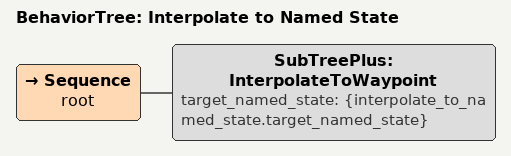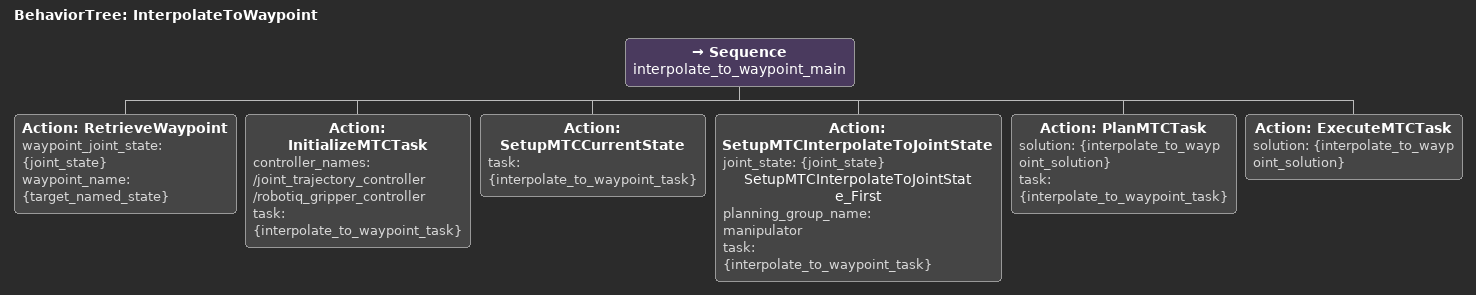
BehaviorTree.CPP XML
<?xml version="1.0"?>
<root main_tree_to_execute="Interpolate to Named State">
    <BehaviorTree ID="Interpolate to Named State" _description="Move to a specified named waypoint">
        <Sequence name="root">
            <SubTreePlus ID="InterpolateToWaypoint" target_named_state="{interpolate_to_named_state.target_named_state}"/>
        </Sequence>
    </BehaviorTree>
    <BehaviorTree ID="InterpolateToWaypoint">
        <Sequence name="interpolate_to_waypoint_main">
            <Action ID="RetrieveWaypoint" waypoint_joint_state="{joint_state}" waypoint_name="{target_named_state}"/>
            <Action ID="InitializeMTCTask" controller_names="/joint_trajectory_controller /robotiq_gripper_controller" task="{interpolate_to_waypoint_task}"/>
            <Action ID="SetupMTCCurrentState" task="{interpolate_to_waypoint_task}"/>
            <Action ID="SetupMTCInterpolateToJointState" joint_state="{joint_state}" name="SetupMTCInterpolateToJointState_First" planning_group_name="manipulator" task="{interpolate_to_waypoint_task}"/>
            <Action ID="PlanMTCTask" solution="{interpolate_to_waypoint_solution}" task="{interpolate_to_waypoint_task}"/>
            <Action ID="ExecuteMTCTask" solution="{interpolate_to_waypoint_solution}"/>
        </Sequence>
    </BehaviorTree>
</root>
